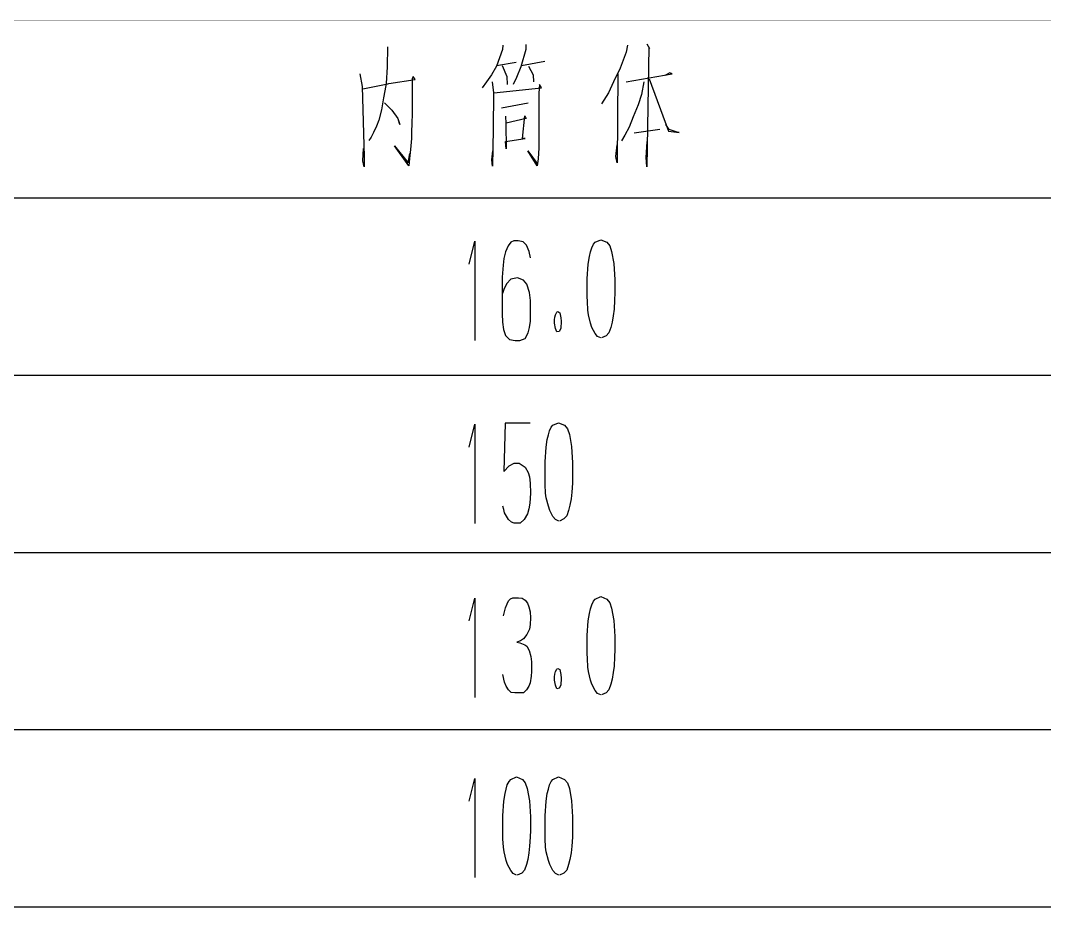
# Model space of a CAD drawing. Extents: x 0 to 2376, y 0 to 3364.
# Drawn here: x 1772.8 to 1934.7, y 2680.8 to 2822.8 of the extents above; entities that cross this region are included whole.
import ezdxf

# ---------------------------------------------------------------- set-up
doc = ezdxf.new("R2010")
doc.units = 0
doc.header["$MEASUREMENT"] = 0
doc.layers.add('6', color=7, linetype='Continuous')

msp = doc.modelspace()

# ---------------------------------------------------------------- linework, layer by layer
at = {"layer": '6'}
for p, q in [((1830.83, 2818.67), (1830.73, 2815.46)), ((1849, 2818.2), (1848.01, 2815.61)), ((1849.05, 2818.91), (1849, 2818.2)), ((1852.66, 2818.2), (1851.88, 2815.46)), ((1852.66, 2818.99), (1852.66, 2818.2)), ((1868.74, 2818.91), (1868.53, 2817.81)), ((1871.77, 2819.14), (1872.24, 2818.36)), ((1872.09, 2818.59), (1871.77, 2799.69)), ((1872.24, 2818.36), (1872.09, 2818.59)), ((1848.01, 2815.69), (1851.15, 2816.24)), ((1851.98, 2815.69), (1855.69, 2816.4)), ((1868.53, 2817.81), (1867.59, 2815.3)), ((1830.73, 2815.46), (1830.57, 2812.87)), ((1848.01, 2815.61), (1847.22, 2814.2)), ((1848.95, 2815.69), (1849.68, 2813.97)), ((1851.88, 2815.46), (1851.2, 2813.81)), ((1853.08, 2815.61), (1853.81, 2814.2)), ((1867.59, 2815.3), (1866.54, 2813.1)), ((1826.44, 2814.36), (1826.81, 2812.4)), ((1831.04, 2812.87), (1835.17, 2813.5)), ((1834.86, 2813.97), (1834.7, 2813.58)), ((1834.7, 2813.58), (1834.7, 2810.28)), ((1835.17, 2813.5), (1834.86, 2813.97)), ((1846.44, 2813.1), (1845.76, 2812.16)), ((1847.22, 2814.2), (1846.44, 2813.1)), ((1847.33, 2813.1), (1847.54, 2811.38)), ((1849.68, 2813.97), (1849.73, 2812.71)), ((1851.2, 2813.81), (1850.68, 2812.71)), ((1853.81, 2814.2), (1853.86, 2813.1)), ((1866.54, 2813.1), (1865.71, 2811.38)), ((1867.22, 2814.36), (1867.12, 2800.32)), ((1868.53, 2813.1), (1875.8, 2814.36)), ((1871.3, 2813.1), (1870.94, 2811.14)), ((1872.14, 2813.58), (1875.22, 2805.34)), ((1875.43, 2814.52), (1874.65, 2814.12)), ((1875.8, 2814.36), (1875.43, 2814.52)), ((1826.81, 2812.4), (1827.12, 2801.26)), ((1826.91, 2812.01), (1830.88, 2812.79)), ((1830.52, 2812.56), (1830.2, 2810.59)), ((1830.57, 2812.87), (1830.52, 2812.56)), ((1830.88, 2812.79), (1831.04, 2812.87)), ((1847.54, 2811.38), (1847.49, 2805.65)), ((1847.59, 2811.38), (1855.17, 2812.16)), ((1854.81, 2812.71), (1854.75, 2811.3)), ((1855.17, 2812.16), (1854.81, 2812.71)), ((1865.71, 2811.38), (1864.98, 2810.2)), ((1830.2, 2810.59), (1829.84, 2808.71)), ((1830.31, 2809.81), (1831.51, 2808.63)), ((1834.7, 2810.28), (1834.7, 2807.46)), ((1854.75, 2811.3), (1854.7, 2802.67)), ((1864.98, 2810.2), (1864.61, 2809.65)), ((1870.94, 2811.14), (1870.41, 2809.5)), ((1829.84, 2808.71), (1829.42, 2807.07)), ((1831.51, 2808.63), (1832.45, 2807.3)), ((1853.03, 2809.73), (1848.85, 2808.95)), ((1870.41, 2809.5), (1869.63, 2807.61)), ((1829.42, 2807.07), (1829.05, 2806.12)), ((1832.45, 2807.3), (1832.77, 2806.36)), ((1832.77, 2806.36), (1832.56, 2807.07)), ((1834.65, 2807.14), (1834.6, 2804.56)), ((1834.7, 2807.46), (1834.65, 2807.14)), ((1849.47, 2807.69), (1849.53, 2806.52)), ((1849.53, 2806.52), (1849.58, 2802.52)), ((1852.71, 2807.3), (1849.58, 2806.59)), ((1852.14, 2804.16), (1852.51, 2807.77)), ((1852.51, 2807.77), (1852.71, 2807.3)), ((1869.63, 2807.61), (1869, 2805.97)), ((1828.58, 2805.1), (1828.22, 2804.4)), ((1829.05, 2806.12), (1828.58, 2805.1)), ((1847.49, 2805.65), (1847.38, 2799.77)), ((1869, 2805.97), (1868.32, 2804.71)), ((1873.86, 2805.58), (1869.79, 2805.03)), ((1875.33, 2805.58), (1874.81, 2806.36)), ((1875.22, 2805.34), (1876.9, 2805.1)), ((1876.74, 2805.1), (1875.33, 2805.58)), ((1876.9, 2805.1), (1876.74, 2805.1)), ((1828.22, 2804.4), (1827.85, 2803.85)), ((1834.6, 2804.16), (1834.44, 2802.44)), ((1834.6, 2804.56), (1834.6, 2804.16)), ((1849.47, 2803.69), (1852.56, 2804.16)), ((1849.58, 2802.52), (1849.47, 2803.69)), ((1852.56, 2804.16), (1852.14, 2804.16)), ((1868.32, 2804.71), (1867.8, 2803.77)), ((1871.67, 2801.18), (1871.83, 2803.69)), ((1826.91, 2800.63), (1827.02, 2802.59)), ((1834.18, 2799.85), (1831.93, 2802.99)), ((1831.93, 2802.99), (1834.07, 2800.32)), ((1834.07, 2800.32), (1834.34, 2801.81)), ((1834.44, 2802.44), (1834.28, 2801.03)), ((1847.28, 2800.79), (1847.43, 2802.2)), ((1854.44, 2799.85), (1852.98, 2802.2)), ((1852.98, 2802.2), (1854.44, 2800.24)), ((1854.7, 2802.67), (1854.6, 2800.95)), ((1866.91, 2801.34), (1867.12, 2803.14)), ((1827.12, 2799.69), (1826.91, 2800.63)), ((1827.12, 2801.26), (1827.12, 2799.69)), ((1834.28, 2801.03), (1834.18, 2799.85)), ((1847.38, 2799.77), (1847.28, 2800.79)), ((1854.49, 2800.24), (1854.44, 2799.85)), ((1854.6, 2800.95), (1854.49, 2800.24)), ((1867.12, 2800.32), (1866.91, 2801.34)), ((1871.77, 2799.69), (1871.67, 2801.18)), ((1616, 2794.79), (2336, 2794.79)), ((1843.7, 2784.33), (1844.59, 2787.93)), ((1844.59, 2787.93), (1844.59, 2772.25)), ((1849.87, 2787.21), (1849.46, 2786.25)), ((1850.29, 2787.77), (1849.87, 2787.21)), ((1850.79, 2788.01), (1850.29, 2787.77)), ((1851.44, 2788.01), (1850.79, 2788.01)), ((1852.23, 2787.85), (1851.44, 2788.01)), ((1852.75, 2787.29), (1852.23, 2787.85)), ((1853.22, 2786.33), (1852.75, 2787.29)), ((1863.08, 2786.89), (1863.36, 2787.45)), ((1863.36, 2787.45), (1863.62, 2787.77)), ((1863.62, 2787.77), (1864.51, 2788.17)), ((1864.51, 2788.17), (1865.45, 2787.77)), ((1865.45, 2787.77), (1865.93, 2787.21)), ((1865.93, 2787.21), (1866.21, 2786.33)), ((1849.46, 2786.25), (1849.17, 2785.21)), ((1853.4, 2785.29), (1853.22, 2786.33)), ((1862.53, 2784.33), (1862.71, 2785.53)), ((1862.71, 2785.53), (1862.89, 2786.25)), ((1862.89, 2786.25), (1863.08, 2786.89)), ((1866.21, 2786.33), (1866.58, 2784.41)), ((1849.09, 2784.17), (1848.93, 2782.25)), ((1849.17, 2785.21), (1849.09, 2784.17)), ((1862.37, 2782.01), (1862.53, 2784.33)), ((1866.58, 2784.41), (1866.74, 2781.85)), ((1848.93, 2782.25), (1848.93, 2776.49)), ((1849.61, 2781.21), (1849.17, 2780.33)), ((1850.29, 2781.93), (1849.61, 2781.21)), ((1851.34, 2782.17), (1850.29, 2781.93)), ((1852.28, 2781.77), (1851.34, 2782.17)), ((1852.85, 2781.13), (1852.28, 2781.77)), ((1853.25, 2779.85), (1852.85, 2781.13)), ((1862.37, 2779.21), (1862.37, 2782.01)), ((1866.74, 2781.85), (1866.74, 2779.77)), ((1849.17, 2780.33), (1848.98, 2779.69)), ((1853.4, 2778.57), (1853.25, 2779.85)), ((1862.4, 2778.41), (1862.37, 2779.21)), ((1866.74, 2779.77), (1866.71, 2778.65)), ((1853.4, 2776.41), (1853.4, 2778.57)), ((1862.45, 2777.05), (1862.4, 2778.41)), ((1866.71, 2778.65), (1866.61, 2777.21)), ((1848.93, 2776.49), (1848.98, 2775.13)), ((1853.4, 2775.29), (1853.4, 2776.41)), ((1857.22, 2775.53), (1857.27, 2775.93)), ((1857.27, 2775.93), (1857.35, 2776.33)), ((1857.35, 2776.33), (1857.56, 2776.73)), ((1857.56, 2776.73), (1857.69, 2776.81)), ((1857.74, 2776.81), (1858.03, 2776.65)), ((1858.03, 2776.65), (1858.21, 2775.85)), ((1858.21, 2775.85), (1858.27, 2775.29)), ((1862.58, 2776.33), (1862.45, 2777.05)), ((1862.89, 2774.97), (1862.58, 2776.33)), ((1866.47, 2776.17), (1866.32, 2775.13)), ((1866.61, 2777.21), (1866.47, 2776.17)), ((1848.98, 2775.13), (1849.14, 2774.01)), ((1853.04, 2773.45), (1853.27, 2774.33)), ((1853.27, 2774.33), (1853.4, 2775.29)), ((1857.22, 2774.97), (1857.22, 2775.53)), ((1857.35, 2774.17), (1857.22, 2774.97)), ((1857.59, 2773.61), (1857.35, 2774.17)), ((1858.19, 2774.17), (1857.95, 2773.69)), ((1858.27, 2775.29), (1858.19, 2774.17)), ((1863.1, 2774.33), (1862.89, 2774.97)), ((1863.62, 2773.37), (1863.1, 2774.33)), ((1866.11, 2774.33), (1865.79, 2773.45)), ((1866.32, 2775.13), (1866.11, 2774.33)), ((1849.14, 2774.01), (1849.48, 2773.05)), ((1849.48, 2773.05), (1850.11, 2772.41)), ((1851.7, 2772.25), (1852.54, 2772.57)), ((1852.54, 2772.57), (1853.04, 2773.45)), ((1857.95, 2773.69), (1857.59, 2773.61)), ((1864.02, 2772.89), (1863.62, 2773.37)), ((1864.54, 2772.65), (1864.02, 2772.89)), ((1865.35, 2772.97), (1864.64, 2772.65)), ((1865.79, 2773.45), (1865.35, 2772.97)), ((1850.11, 2772.41), (1851, 2772.25)), ((1851, 2772.25), (1851.7, 2772.25)), ((1616, 2766.79), (2336, 2766.79)), ((1843.7, 2755.42), (1844.59, 2759.02)), ((1844.59, 2759.02), (1844.59, 2743.34)), ((1849.4, 2759.18), (1849.19, 2751.58)), ((1853.38, 2759.18), (1849.4, 2759.18)), ((1856.23, 2757.34), (1856.41, 2757.98)), ((1856.41, 2757.98), (1856.7, 2758.54)), ((1856.7, 2758.54), (1856.96, 2758.86)), ((1856.96, 2758.86), (1857.85, 2759.26)), ((1857.85, 2759.26), (1858.79, 2758.86)), ((1858.79, 2758.86), (1859.26, 2758.3)), ((1859.26, 2758.3), (1859.55, 2757.42)), ((1855.86, 2755.42), (1856.04, 2756.62)), ((1856.04, 2756.62), (1856.23, 2757.34)), ((1859.55, 2757.42), (1859.91, 2755.5)), ((1855.7, 2753.1), (1855.86, 2755.42)), ((1859.91, 2755.5), (1860.07, 2752.94)), ((1855.7, 2750.3), (1855.7, 2753.1)), ((1849.19, 2751.58), (1850.06, 2752.46)), ((1850.06, 2752.46), (1850.84, 2752.86)), ((1850.84, 2752.86), (1851.6, 2752.86)), ((1851.6, 2752.86), (1852.59, 2752.22)), ((1852.59, 2752.22), (1853.06, 2751.42)), ((1860.07, 2752.94), (1860.07, 2750.86)), ((1853.06, 2751.42), (1853.25, 2750.7)), ((1853.25, 2750.7), (1853.35, 2749.74)), ((1855.73, 2749.5), (1855.7, 2750.3)), ((1860.07, 2750.86), (1860.04, 2749.74)), ((1853.35, 2749.74), (1853.4, 2748.14)), ((1855.78, 2748.14), (1855.73, 2749.5)), ((1859.94, 2748.3), (1859.81, 2747.26)), ((1860.04, 2749.74), (1859.94, 2748.3)), ((1853.4, 2748.14), (1853.32, 2746.54)), ((1855.91, 2747.42), (1855.78, 2748.14)), ((1856.23, 2746.06), (1855.91, 2747.42)), ((1859.81, 2747.26), (1859.65, 2746.22)), ((1849.19, 2745.58), (1849.04, 2746.06)), ((1849.32, 2745.02), (1849.19, 2745.58)), ((1849.95, 2743.98), (1849.32, 2745.02)), ((1853.17, 2745.66), (1852.93, 2744.86)), ((1853.32, 2746.54), (1853.17, 2745.66)), ((1856.44, 2745.42), (1856.23, 2746.06)), ((1856.96, 2744.46), (1856.44, 2745.42)), ((1859.44, 2745.42), (1859.13, 2744.54)), ((1859.65, 2746.22), (1859.44, 2745.42)), ((1850.42, 2743.58), (1849.95, 2743.98)), ((1850.81, 2743.42), (1850.42, 2743.58)), ((1851.76, 2743.42), (1850.81, 2743.42)), ((1852.41, 2743.98), (1851.76, 2743.42)), ((1852.93, 2744.86), (1852.41, 2743.98)), ((1857.35, 2743.98), (1856.96, 2744.46)), ((1857.87, 2743.74), (1857.35, 2743.98)), ((1858.68, 2744.06), (1857.98, 2743.74)), ((1859.13, 2744.54), (1858.68, 2744.06)), ((1616, 2738.79), (2336, 2738.79)), ((1843.7, 2727.95), (1844.59, 2731.55)), ((1844.59, 2731.55), (1844.59, 2715.87)), ((1849.46, 2730.03), (1849.72, 2730.67)), ((1849.72, 2730.67), (1849.95, 2731.15)), ((1849.95, 2731.15), (1850.27, 2731.47)), ((1850.27, 2731.47), (1850.63, 2731.63)), ((1850.63, 2731.63), (1851.52, 2731.63)), ((1851.52, 2731.63), (1852.07, 2731.55)), ((1852.07, 2731.55), (1852.54, 2731.23)), ((1852.54, 2731.23), (1852.91, 2730.75)), ((1852.91, 2730.75), (1853.17, 2730.19)), ((1862.89, 2729.87), (1863.08, 2730.51)), ((1863.08, 2730.51), (1863.36, 2731.07)), ((1863.36, 2731.07), (1863.62, 2731.39)), ((1863.62, 2731.39), (1864.51, 2731.79)), ((1864.51, 2731.79), (1865.45, 2731.39)), ((1865.45, 2731.39), (1865.93, 2730.83)), ((1865.93, 2730.83), (1866.21, 2729.95)), ((1849.14, 2728.75), (1849.3, 2729.39)), ((1849.3, 2729.39), (1849.46, 2730.03)), ((1853.17, 2730.19), (1853.35, 2729.39)), ((1853.35, 2729.39), (1853.43, 2728.43)), ((1862.53, 2727.95), (1862.71, 2729.15)), ((1862.71, 2729.15), (1862.89, 2729.87)), ((1866.21, 2729.95), (1866.58, 2728.03)), ((1853.35, 2727.39), (1853.25, 2726.67)), ((1853.43, 2728.43), (1853.35, 2727.39)), ((1862.37, 2725.63), (1862.53, 2727.95)), ((1866.58, 2728.03), (1866.74, 2725.47)), ((1852.83, 2725.79), (1852.3, 2725.15)), ((1853.25, 2726.67), (1852.83, 2725.79)), ((1862.37, 2722.83), (1862.37, 2725.63)), ((1851.83, 2724.83), (1851.26, 2724.59)), ((1851.26, 2724.59), (1851.73, 2724.51)), ((1851.73, 2724.51), (1852.49, 2724.19)), ((1852.3, 2725.15), (1851.83, 2724.83)), ((1852.49, 2724.19), (1852.85, 2723.95)), ((1866.74, 2725.47), (1866.74, 2723.39)), ((1852.85, 2723.95), (1853.19, 2723.31)), ((1853.19, 2723.31), (1853.48, 2722.35)), ((1853.48, 2722.35), (1853.56, 2721.47)), ((1862.4, 2722.03), (1862.37, 2722.83)), ((1866.74, 2723.39), (1866.71, 2722.27)), ((1853.56, 2721.47), (1853.56, 2719.95)), ((1862.45, 2720.67), (1862.4, 2722.03)), ((1866.61, 2720.83), (1866.47, 2719.79)), ((1866.71, 2722.27), (1866.61, 2720.83)), ((1849.3, 2718.27), (1849.04, 2719.47)), ((1853.53, 2719.23), (1853.35, 2718.19)), ((1853.56, 2719.95), (1853.53, 2719.23)), ((1857.22, 2719.15), (1857.27, 2719.55)), ((1857.22, 2718.59), (1857.22, 2719.15)), ((1857.27, 2719.55), (1857.35, 2719.95)), ((1857.35, 2719.95), (1857.56, 2720.35)), ((1857.56, 2720.35), (1857.69, 2720.43)), ((1857.74, 2720.43), (1858.03, 2720.27)), ((1858.03, 2720.27), (1858.21, 2719.47)), ((1858.21, 2719.47), (1858.27, 2718.91)), ((1862.58, 2719.95), (1862.45, 2720.67)), ((1862.89, 2718.59), (1862.58, 2719.95)), ((1866.47, 2719.79), (1866.32, 2718.75)), ((1849.56, 2717.63), (1849.3, 2718.27)), ((1849.95, 2717.07), (1849.56, 2717.63)), ((1853.12, 2717.63), (1852.75, 2717.07)), ((1853.35, 2718.19), (1853.12, 2717.63)), ((1857.35, 2717.79), (1857.22, 2718.59)), ((1857.59, 2717.23), (1857.35, 2717.79)), ((1858.19, 2717.79), (1857.95, 2717.31)), ((1858.27, 2718.91), (1858.19, 2717.79)), ((1863.1, 2717.95), (1862.89, 2718.59)), ((1863.62, 2716.99), (1863.1, 2717.95)), ((1866.11, 2717.95), (1865.79, 2717.07)), ((1866.32, 2718.75), (1866.11, 2717.95)), ((1850.34, 2716.67), (1849.95, 2717.07)), ((1850.95, 2716.59), (1850.34, 2716.67)), ((1852.3, 2716.59), (1850.95, 2716.59)), ((1852.75, 2717.07), (1852.3, 2716.59)), ((1857.95, 2717.31), (1857.59, 2717.23)), ((1864.02, 2716.51), (1863.62, 2716.99)), ((1864.54, 2716.27), (1864.02, 2716.51)), ((1865.35, 2716.59), (1864.64, 2716.27)), ((1865.79, 2717.07), (1865.35, 2716.59)), ((1616, 2710.79), (2336, 2710.79)), ((1843.7, 2699.48), (1844.59, 2703.08)), ((1844.59, 2703.08), (1844.59, 2687.4)), ((1850.29, 2702.92), (1851.18, 2703.32)), ((1851.18, 2703.32), (1852.12, 2702.92)), ((1856.96, 2702.92), (1857.85, 2703.32)), ((1857.85, 2703.32), (1858.79, 2702.92)), ((1849.38, 2700.68), (1849.56, 2701.4)), ((1849.56, 2701.4), (1849.74, 2702.04)), ((1849.74, 2702.04), (1850.03, 2702.6)), ((1850.03, 2702.6), (1850.29, 2702.92)), ((1852.12, 2702.92), (1852.59, 2702.36)), ((1852.59, 2702.36), (1852.88, 2701.48)), ((1852.88, 2701.48), (1853.25, 2699.56)), ((1856.04, 2700.68), (1856.23, 2701.4)), ((1856.23, 2701.4), (1856.41, 2702.04)), ((1856.41, 2702.04), (1856.7, 2702.6)), ((1856.7, 2702.6), (1856.96, 2702.92)), ((1858.79, 2702.92), (1859.26, 2702.36)), ((1859.26, 2702.36), (1859.55, 2701.48)), ((1859.55, 2701.48), (1859.91, 2699.56)), ((1849.19, 2699.48), (1849.38, 2700.68)), ((1855.86, 2699.48), (1856.04, 2700.68)), ((1849.04, 2697.16), (1849.19, 2699.48)), ((1853.25, 2699.56), (1853.4, 2697)), ((1855.7, 2697.16), (1855.86, 2699.48)), ((1859.91, 2699.56), (1860.07, 2697)), ((1849.04, 2694.36), (1849.04, 2697.16)), ((1853.4, 2697), (1853.4, 2694.92)), ((1855.7, 2694.36), (1855.7, 2697.16)), ((1860.07, 2697), (1860.07, 2694.92)), ((1853.4, 2694.92), (1853.38, 2693.8)), ((1860.07, 2694.92), (1860.04, 2693.8)), ((1849.06, 2693.56), (1849.04, 2694.36)), ((1849.12, 2692.2), (1849.06, 2693.56)), ((1853.38, 2693.8), (1853.27, 2692.36)), ((1855.73, 2693.56), (1855.7, 2694.36)), ((1855.78, 2692.2), (1855.73, 2693.56)), ((1860.04, 2693.8), (1859.94, 2692.36)), ((1849.25, 2691.48), (1849.12, 2692.2)), ((1853.27, 2692.36), (1853.14, 2691.32)), ((1855.91, 2691.48), (1855.78, 2692.2)), ((1859.94, 2692.36), (1859.81, 2691.32)), ((1849.56, 2690.12), (1849.25, 2691.48)), ((1849.77, 2689.48), (1849.56, 2690.12)), ((1852.98, 2690.28), (1852.78, 2689.48)), ((1853.14, 2691.32), (1852.98, 2690.28)), ((1856.23, 2690.12), (1855.91, 2691.48)), ((1856.44, 2689.48), (1856.23, 2690.12)), ((1859.65, 2690.28), (1859.44, 2689.48)), ((1859.81, 2691.32), (1859.65, 2690.28)), ((1850.29, 2688.52), (1849.77, 2689.48)), ((1850.68, 2688.04), (1850.29, 2688.52)), ((1852.46, 2688.6), (1852.02, 2688.12)), ((1852.78, 2689.48), (1852.46, 2688.6)), ((1856.96, 2688.52), (1856.44, 2689.48)), ((1857.35, 2688.04), (1856.96, 2688.52)), ((1859.13, 2688.6), (1858.68, 2688.12)), ((1859.44, 2689.48), (1859.13, 2688.6)), ((1851.21, 2687.8), (1850.68, 2688.04)), ((1852.02, 2688.12), (1851.31, 2687.8)), ((1857.87, 2687.8), (1857.35, 2688.04)), ((1858.68, 2688.12), (1857.98, 2687.8)), ((1616, 2682.79), (2336, 2682.79))]:
    msp.add_line(p, q, dxfattribs=at)
at = {"layer": '6', "const_width": 0.03}
for points in [[(1616, 2822.79), (2336, 2822.79)], [(1776, 2514.79), (1776, 2822.79)]]:
    msp.add_lwpolyline(points, dxfattribs=at)

doc.saveas('drawing.dxf')
